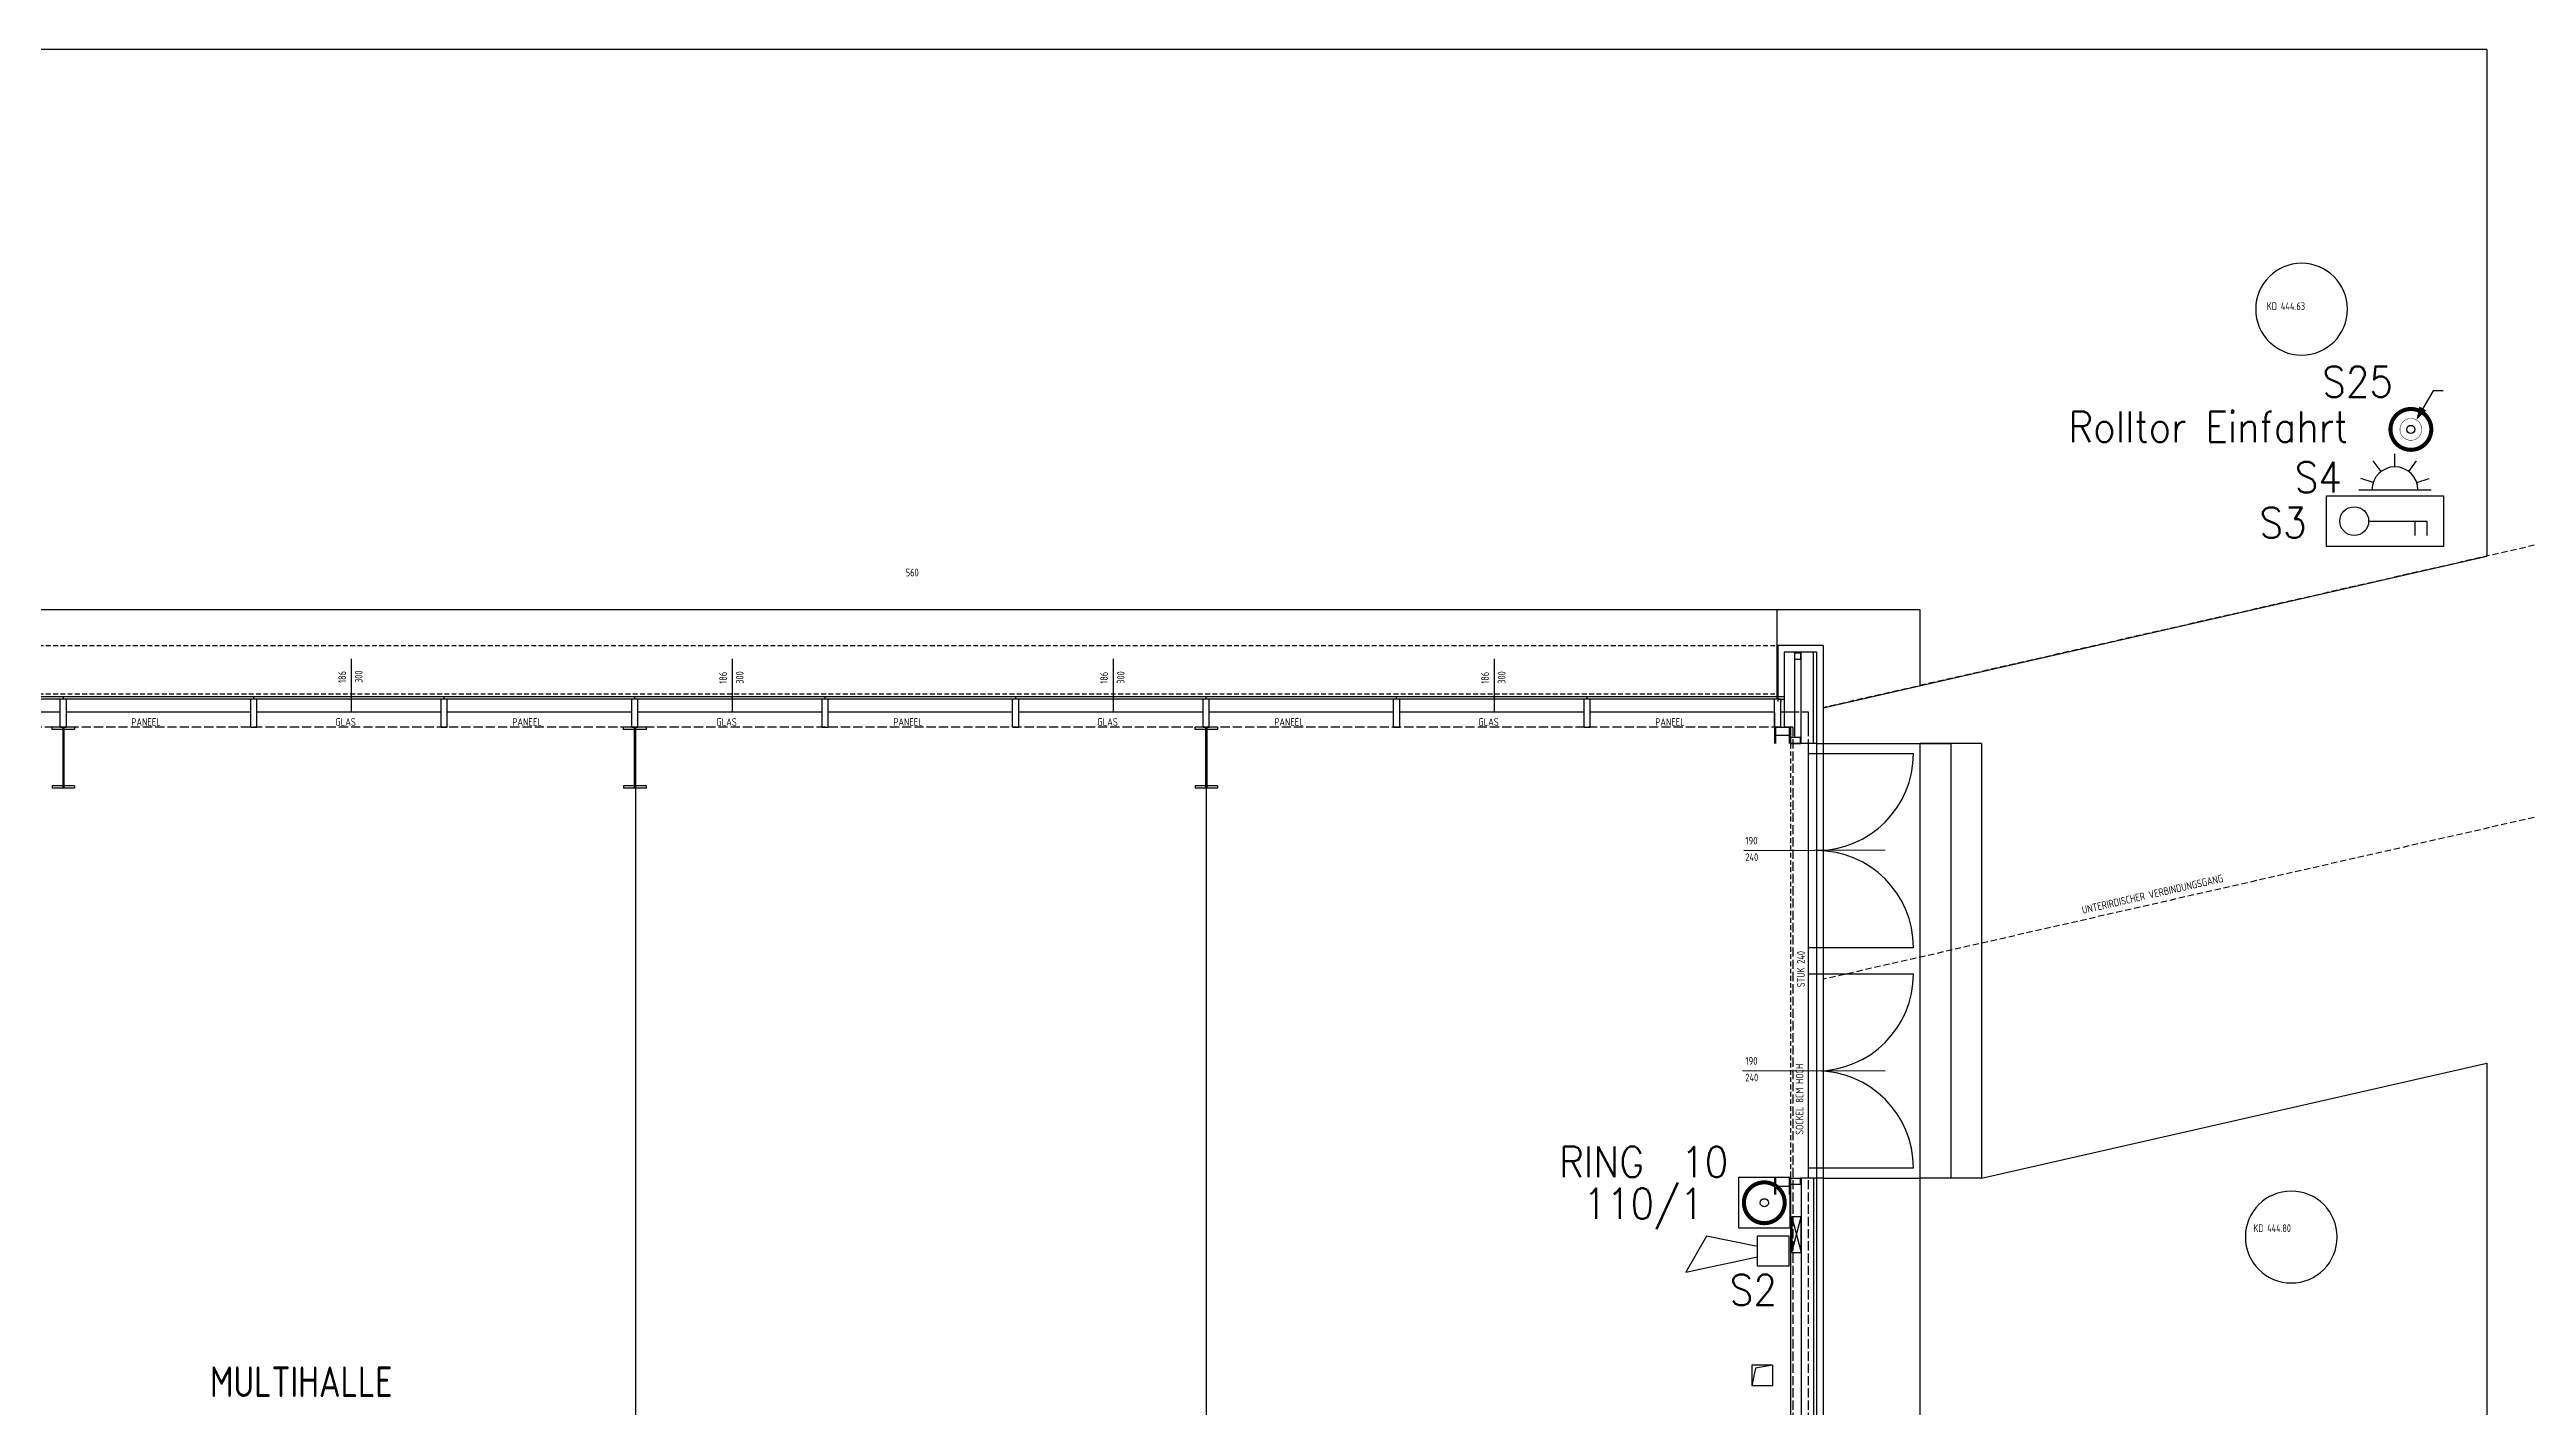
# Model space of a CAD drawing. Extents: x -1029 to 10077, y -1395 to 3524.
# Drawn here: x 6198 to 8625, y 2194 to 3524 of the extents above; entities that cross this region are included whole.
import ezdxf
from ezdxf.enums import TextEntityAlignment as Align

# ---------------------------------------------------------------- set-up
doc = ezdxf.new("R2010")
doc.units = 0
doc.header["$LTSCALE"] = 60
doc.header["$MEASUREMENT"] = 0
for name, pattern in [('Y$0$ACHSE', [0.115, 0, -0.04, 0.075, 0]), ('Y$0$STRICH_2_1MM', [0.15, 0.1, -0.05]), ('Y$0$STRICH_3_1MM_KANTEN', [0.2, 0.15, -0.05]), ('Y$0$STRICH_X_1MM', [0.35, 0.3, -0.05])]:
    doc.linetypes.add(name, pattern=pattern)
doc.layers.get('0').update_dxf_attribs({"linetype": 'CONTINUOUS'})
doc.layers.add('SECO-BRAND', color=240, linetype='CONTINUOUS')
doc.layers.add('SECO-BRAND_LOOP', color=81, linetype='CONTINUOUS')
doc.styles.add('ROMANS', font='romans.shx', dxfattribs={"width": 0.9})
doc.styles.add('SMALL', font='ISO.SHX', dxfattribs={"height": 12.5})

# ---------------------------------------------------------------- blocks, each defined once
blk = doc.blocks.new('SecoS-sirene')
blk.add_lwpolyline([(0.044, 0.307), (0.144, 0.807), (-0.206, 1.007), (-0.056, 0.307)])
blk.add_lwpolyline([(0.15, 0), (-0.15, 0), (-0.15, 0.306), (0.15, 0.306)], close=True)
at = {"style": 'ROMANS', "width": 0.9, "flags": 1}
for tag, p in [('PRODUKT_1', (-0.344, 0.022)), ('PRODUKT_2', (-0.344, -0.428)), ('TECHNIK', (-0.344, -0.88)), ('SECOPOS', (-0.344, -1.342))]:
    blk.add_attdef(tag, text='', height=0.3, dxfattribs=at).set_placement(p, align=Align.RIGHT)
at = {"color": 81, "style": 'ROMANS', "width": 0.9}
for tag, p in [('MELDERNUMMER', (0.33, 0.038)), ('LINE_1', (0.33, -0.41)), ('LINE_2', (0.33, -0.861)), ('ZUSATZTEXT', (0.33, -1.307))]:
    blk.add_attdef(tag, p, '', height=0.3, dxfattribs=at)
at = {"layer": 'SECO-BRAND_LOOP', "color": 7, "style": 'ROMANS', "width": 0.8}
for tag, p, flags in [('RING', (0.33, 0.487), 9), ('RINGNUMMER', (1.294, 0.487), 1)]:
    blk.add_attdef(tag, p, '', height=0.3, dxfattribs=dict(at, flags=flags))
blk = doc.blocks.new('SecoS-anschluss steuerung')
blk.add_lwpolyline([(0.055, 0.095, 0, 0.08, 0), (0.118, 0.205, 0.1, 0.1, 0)], format="xyseb")
blk.add_lwpolyline([(0.315, 0.379), (0.219, 0.379), (0.118, 0.205)])
at = {"const_width": 0.4}
for points in [[(-0.02, 0, -1), (0.02, 0, 0.956007)], [(-0.02, 0, 1), (0.02, 0, -0.956007)]]:
    blk.add_lwpolyline(points, format="xyb", dxfattribs=at)
at = {"const_width": 0.00445}
blk.add_lwpolyline([(-0.107, 0, 1), (0.107, 0, 1)], format="xyb", close=True, dxfattribs=at)
blk.add_circle((0, 0), 0.04)
at = {"style": 'ROMANS', "width": 0.9, "flags": 1}
for tag, p in [('PRODUKT_1', (-0.344, -0.029)), ('PRODUKT_2', (-0.344, -0.479)), ('TECHNIK', (-0.344, -0.931)), ('SECOPOS', (-0.344, -1.393))]:
    blk.add_attdef(tag, text='', height=0.3, dxfattribs=at).set_placement(p, align=Align.RIGHT)
at = {"color": 81, "style": 'ROMANS', "width": 0.9}
for tag, p in [('MELDERNUMMER', (0.33, -0.013)), ('LINE_1', (0.33, -0.461)), ('LINE_2', (0.33, -0.913)), ('ZUSATZTEXT', (0.33, -1.358))]:
    blk.add_attdef(tag, p, '', height=0.3, dxfattribs=at)
at = {"layer": 'SECO-BRAND_LOOP', "color": 7, "style": 'ROMANS', "width": 0.8}
for tag, p, flags in [('RING', (0.33, 0.436), 9), ('RINGNUMMER', (1.294, 0.436), 1)]:
    blk.add_attdef(tag, p, '', height=0.3, dxfattribs=dict(at, flags=flags))
blk = doc.blocks.new('SecoS-tresor')
at = {"color": 81}
for p, q in [((-0.16, 0), (0.409, 0)), ((0.292, 0), (0.292, -0.141)), ((0.409, 0), (0.409, -0.141))]:
    blk.add_line(p, q, dxfattribs=at)
blk.add_lwpolyline([(-0.574, 0.249), (0.574, 0.249), (0.574, -0.249), (-0.574, -0.249)], close=True)
blk.add_circle((-0.301, 0), 0.141, dxfattribs=at)
at = {"style": 'ROMANS', "width": 0.9, "flags": 1}
for tag, p in [('PRODUKT_1', (-0.708, -0.1)), ('PRODUKT_2', (-0.708, -0.55)), ('TECHNIK', (-0.708, -1.003)), ('SECOPOS', (-0.708, -1.464))]:
    blk.add_attdef(tag, text='', height=0.3, dxfattribs=at).set_placement(p, align=Align.RIGHT)
at = {"color": 81, "style": 'ROMANS', "width": 0.9}
for tag, p in [('MELDERNUMMER', (0.596, -0.112)), ('LINE_1', (0.596, -0.56)), ('LINE_2', (0.596, -1.011)), ('ZUSATZTEXT', (0.596, -1.457))]:
    blk.add_attdef(tag, p, '', height=0.3, dxfattribs=at)
at = {"layer": 'SECO-BRAND_LOOP', "color": 7, "style": 'ROMANS', "width": 0.8}
for tag, p, flags in [('RING', (0.596, 0.337), 9), ('RINGNUMMER', (1.56, 0.337), 1)]:
    blk.add_attdef(tag, p, '', height=0.3, dxfattribs=dict(at, flags=flags))
blk = doc.blocks.new('SecoS-blitz')
for p, q in [((-0.135, 0.18), (-0.212, 0.284)), ((0, 0.225), (0, 0.354)), ((0.135, 0.18), (0.212, 0.283)), ((-0.354, 0), (0.354, 0)), ((-0.214, 0.071), (-0.333, 0.111)), ((0.213, 0.071), (0.336, 0.112))]:
    blk.add_line(p, q)
blk.add_arc((0, 0), 0.225, 0, 180)
at = {"style": 'ROMANS', "width": 0.9, "flags": 1}
for tag, p in [('PRODUKT_1', (-0.416, 0.022)), ('PRODUKT_2', (-0.416, -0.428)), ('TECHNIK', (-0.416, -0.88)), ('SECOPOS', (-0.416, -1.342))]:
    blk.add_attdef(tag, text='', height=0.3, dxfattribs=at).set_placement(p, align=Align.RIGHT)
at = {"color": 81, "style": 'ROMANS', "width": 0.9}
for tag, p in [('MELDERNUMMER', (0.358, 0)), ('LINE_1', (0.358, -0.448)), ('LINE_2', (0.358, -0.899)), ('ZUSATZTEXT', (0.358, -1.345))]:
    blk.add_attdef(tag, p, '', height=0.3, dxfattribs=at)
at = {"layer": 'SECO-BRAND_LOOP', "color": 7, "style": 'ROMANS', "width": 0.8}
for tag, p, flags in [('RING', (0.358, 0.449), 9), ('RINGNUMMER', (1.323, 0.449), 1)]:
    blk.add_attdef(tag, p, '', height=0.3, dxfattribs=dict(at, flags=flags))
blk = doc.blocks.new('SecoS-dkm')
blk.add_lwpolyline([(-0.25, 0.25), (0.25, 0.25), (0.25, -0.25), (-0.25, -0.25)], close=True)
at = {"const_width": 0.4}
for points in [[(-0.02, 0, -1), (0.02, 0, 0.956007)], [(-0.02, 0, 1), (0.02, 0, -0.956007)]]:
    blk.add_lwpolyline(points, format="xyb", dxfattribs=at)
blk.add_circle((0, 0), 0.04)
at = {"style": 'ROMANS', "width": 0.9, "flags": 1}
for tag, p in [('PRODUKT_1', (-0.344, -0.147)), ('PRODUKT_2', (-0.344, -0.597)), ('TECHNIK', (-0.344, -1.049)), ('SECOPOS', (-0.344, -1.511))]:
    blk.add_attdef(tag, text='', height=0.3, dxfattribs=at).set_placement(p, align=Align.RIGHT)
at = {"color": 81, "style": 'ROMANS', "width": 0.9}
for tag, p in [('MELDERNUMMER', (0.33, -0.131)), ('LINE_1', (0.33, -0.579)), ('LINE_2', (0.33, -1.031)), ('ZUSATZTEXT', (0.33, -1.476))]:
    blk.add_attdef(tag, p, '', height=0.3, dxfattribs=at)
at = {"layer": 'SECO-BRAND_LOOP', "color": 7, "style": 'ROMANS', "width": 0.8, "flags": 8}
blk.add_attdef('RING', (0.33, 0.317), '', height=0.3, dxfattribs=at)
at = {"layer": 'SECO-BRAND_LOOP', "color": 7, "style": 'ROMANS', "width": 0.8}
blk.add_attdef('RINGNUMMER', (1.294, 0.317), '', height=0.3, dxfattribs=at)

msp = doc.modelspace()

# ---------------------------------------------------------------- linework, layer by layer
at = {"color": 252, "linetype": 'Continuous'}
for p, q in [((8586.5, 3524), (5311.5, 3524)), ((8586.5, 3524), (8586.5, 3027.5)), ((7936, 2879), (8586.5, 3027.5)), ((8031.2, 2975), (5045, 2975)), ((7891, 2887.5), (7891, 2975)), ((8031.2, 2900.8), (8031.2, 2975)), ((7891.5, 2940), (7891.5, 2885)), ((7936, 2940), (7891.5, 2940)), ((7936, 2940), (7936, 1368)), ((6493.7, 2926.7), (6493.7, 2875)), ((6867, 2926.7), (6867, 2875)), ((7240.3, 2926.7), (7240.3, 2875)), ((7613.7, 2926.7), (7613.7, 2875)), ((7898, 2933.5), (7898, 2860)), ((7929.5, 2933.5), (7898, 2933.5)), ((7908, 2933.5), (7908, 2850)), ((7908.3, 2926.6), (7908.3, 2932.6)), ((7908.3, 2932.6), (7914.3, 2932.6)), ((7908.3, 2926.6), (7914.3, 2926.6)), ((7914.3, 2926.6), (7914.3, 2932.6)), ((7914.5, 2844), (7914.5, 2933.5)), ((7926.5, 2844), (7926.5, 2933.5)), ((7929.5, 2933.5), (7929.5, 2420)), ((5085.3, 2890.1), (7898, 2890.1)), ((6211.5, 2887.5), (6211.5, 2889.9)), ((6398.1, 2887.5), (6398.1, 2889.9)), ((6584.8, 2887.5), (6584.8, 2889.9)), ((6771.5, 2887.5), (6771.5, 2889.9)), ((6958.1, 2887.5), (6958.1, 2889.9)), ((7144.8, 2887.5), (7144.8, 2889.9)), ((7331.5, 2887.5), (7331.5, 2889.9)), ((7518.1, 2887.5), (7518.1, 2889.9)), ((7704.8, 2887.5), (7704.8, 2889.9)), ((5085.3, 2887.5), (7891.5, 2887.5)), ((6027.8, 2875), (6208.5, 2875)), ((6208.5, 2860), (6208.5, 2887.5)), ((6208.5, 2887.5), (6214.5, 2887.5)), ((6214.5, 2860), (6214.5, 2887.5)), ((6214.5, 2875), (6395.1, 2875)), ((6395.1, 2860), (6395.1, 2887.5)), ((6395.1, 2887.5), (6401.1, 2887.5)), ((6401.1, 2860), (6401.1, 2887.5)), ((6401.1, 2875), (6581.8, 2875)), ((6581.8, 2860), (6581.8, 2887.5)), ((6581.8, 2887.5), (6587.8, 2887.5)), ((6587.8, 2860), (6587.8, 2887.5)), ((6587.8, 2875), (6768.5, 2875)), ((6768.5, 2860), (6768.5, 2887.5)), ((6768.5, 2887.5), (6774.5, 2887.5)), ((6774.5, 2860), (6774.5, 2887.5)), ((6774.5, 2875), (6955.1, 2875)), ((6955.1, 2860), (6955.1, 2887.5)), ((6955.1, 2887.5), (6961.1, 2887.5)), ((6961.1, 2860), (6961.1, 2887.5)), ((6961.1, 2875), (7141.8, 2875)), ((7141.8, 2887.5), (7147.8, 2887.5)), ((7141.8, 2860), (7141.8, 2887.5)), ((7147.8, 2860), (7147.8, 2887.5)), ((7147.8, 2875), (7328.5, 2875)), ((7328.5, 2860), (7328.5, 2887.5)), ((7328.5, 2887.5), (7334.5, 2887.5)), ((7334.5, 2860), (7334.5, 2887.5)), ((7334.5, 2875), (7515.1, 2875)), ((7515.1, 2860), (7515.1, 2887.5)), ((7515.1, 2887.5), (7521.1, 2887.5)), ((7521.1, 2860), (7521.1, 2887.5)), ((7521.1, 2875), (7701.8, 2875)), ((7701.8, 2860), (7701.8, 2887.5)), ((7701.8, 2887.5), (7707.8, 2887.5)), ((7707.8, 2860), (7707.8, 2887.5)), ((7707.8, 2875), (7888.5, 2875)), ((7888.5, 2860), (7888.5, 2887.5)), ((7888.5, 2887.5), (7894.5, 2887.5)), ((7888.5, 2875), (7888.5, 2860)), ((7891.5, 2887.4), (7898, 2887.4)), ((7894.5, 2887.6), (7894.5, 2885)), ((7894.5, 2860), (7894.5, 2887.5)), ((6222.5, 2860), (6200.5, 2860)), ((6200.5, 2857.6), (6200.5, 2860)), ((6222.5, 2857.6), (6200.5, 2857.6)), ((6208.5, 2860), (6214.5, 2860)), ((6210.9, 2860), (6210.9, 2800)), ((6211.5, 2860), (6211.5, 2806)), ((6212.1, 2860), (6212.1, 2800)), ((6222.5, 2860), (6222.5, 2857.6)), ((6395.1, 2860), (6401.1, 2860)), ((6581.8, 2860), (6587.8, 2860)), ((6782.5, 2860), (6760.5, 2860)), ((6760.5, 2857.6), (6760.5, 2860)), ((6782.5, 2857.6), (6760.5, 2857.6)), ((6768.5, 2860), (6774.5, 2860)), ((6770.9, 2860), (6770.9, 2800)), ((6771.5, 2860), (6771.5, 2806)), ((6772.1, 2860), (6772.1, 2800)), ((6782.5, 2860), (6782.5, 2857.6)), ((6955.1, 2860), (6961.1, 2860)), ((7141.8, 2860), (7147.8, 2860)), ((7342.5, 2860), (7320.5, 2860)), ((7320.5, 2857.6), (7320.5, 2860)), ((7342.5, 2857.6), (7320.5, 2857.6)), ((7328.5, 2860), (7334.5, 2860)), ((7330.9, 2860), (7330.9, 2800)), ((7331.5, 2860), (7331.5, 2806)), ((7332.1, 2860), (7332.1, 2800)), ((7342.5, 2860), (7342.5, 2857.6)), ((7515.1, 2860), (7521.1, 2860)), ((7701.8, 2860), (7707.8, 2860)), ((7888.5, 2860), (7888.5, 2844)), ((7888.5, 2859.9), (7888.5, 2860)), ((7888.5, 2860), (7903.7, 2860)), ((7888.5, 2860), (7894.5, 2860)), ((7888.5, 2852), (7903.7, 2852)), ((7889.5, 2860), (7889.5, 2844)), ((7902.7, 2860), (7902.7, 2844)), ((7903.7, 2860), (7903.7, 2844)), ((7903.7, 2850), (7913.7, 2850)), ((7903.7, 2844), (7913.7, 2844)), ((7904.1, 2860), (7904.1, 2844)), ((7929.5, 2844), (7904.1, 2844)), ((7913.7, 2844), (7913.7, 2850)), ((7921.5, 2844), (7921.5, 2418)), ((7929.5, 2844), (8061.2, 2844)), ((8031.2, 845), (8031.2, 2844)), ((8091.2, 2844), (8031.2, 2844)), ((8061.2, 2844), (8061.2, 2418)), ((8091.2, 2844), (8091.2, 2418)), ((7921.5, 2834), (8024.5, 2834)), ((6200.5, 2802.4), (6200.5, 2800)), ((6222.5, 2802.4), (6200.5, 2802.4)), ((6222.5, 2800), (6200.5, 2800)), ((6222.5, 2802.4), (6222.5, 2800)), ((6760.5, 2802.4), (6760.5, 2800)), ((6782.5, 2802.4), (6760.5, 2802.4)), ((6782.5, 2800), (6760.5, 2800)), ((6772.1, 2800), (6772.1, 1570)), ((6782.5, 2802.4), (6782.5, 2800)), ((7320.5, 2802.4), (7320.5, 2800)), ((7342.5, 2802.4), (7320.5, 2802.4)), ((7342.5, 2800), (7320.5, 2800)), ((7331.5, 2800), (7331.5, 1570)), ((7342.5, 2802.4), (7342.5, 2800)), ((7996.9, 2739.2), (7858.2, 2738.8)), ((7921.5, 2644), (8024.5, 2644)), ((7921.5, 2618), (8024.5, 2618)), ((8091.2, 2418), (8586.5, 2530.7)), ((8586.5, 2530.7), (8586.5, 889)), ((7996.9, 2522.7), (7857, 2523.2)), ((7921.5, 2428), (8024.5, 2428)), ((7888.5, 2418), (7888.5, 2402)), ((7888.5, 2410), (7903.7, 2410)), ((7889.5, 2418), (7889.5, 2402)), ((7902.7, 2418), (7902.7, 2402)), ((7903.7, 2418), (7903.7, 2402)), ((7903.7, 2418), (7913.7, 2418)), ((7903.7, 2412), (7913.7, 2412)), ((7904.2, 2419.5), (7904.2, 1427.5)), ((7913.7, 2412), (7913.7, 2418)), ((7936, 2418), (7913.7, 2418)), ((7914.5, 2418), (7914.5, 1380)), ((7926.5, 2418), (7926.5, 1395)), ((7929.5, 2420), (7929.5, 1395)), ((7936, 2418), (8031.2, 2418)), ((8091.2, 2418), (8031.2, 2418)), ((7905.5, 2380.1), (7905.5, 2345.1)), ((7905.5, 2380.1), (7914.5, 2345.1)), ((7905.5, 2345.1), (7914.5, 2380.1)), ((7914.5, 2380.1), (7905.5, 2380.1)), ((7914.5, 2345.1), (7914.5, 2380.1)), ((7905.5, 2345.1), (7914.5, 2345.1)), ((7886.3, 2234.5), (7866.3, 2234.5)), ((7866.3, 2234.5), (7866.3, 2214.5)), ((7886.3, 2234.5), (7869.9, 2231.6)), ((7886.3, 2234.5), (7886.3, 2214.5)), ((7869.9, 2231.6), (7866.3, 2214.5)), ((7886.3, 2214.5), (7866.3, 2214.5))]:
    msp.add_line(p, q, dxfattribs=at)
at = {"color": 252, "linetype": 'Y$0$STRICH_2_1MM'}
for p, q in [((9334.9, 3198.4), (7936, 2879)), ((9334.8, 2931.2), (7936, 2612.8))]:
    msp.add_line(p, q, dxfattribs=at)
at = {"color": 252, "linetype": 'Y$0$ACHSE'}
for p, q in [((5091.5, 2940), (7891.5, 2940)), ((5091.5, 2892.6), (7891.5, 2892.6)), ((7904.1, 2860), (7904.1, 1410.2))]:
    msp.add_line(p, q, dxfattribs=at)
at = {"color": 252, "linetype": 'Y$0$STRICH_X_1MM'}
for p, q in [((7894.5, 2875), (7921.5, 2875)), ((7921.5, 2875), (7921.5, 2860))]:
    msp.add_line(p, q, dxfattribs=at)
at = {"color": 252, "linetype": 'Y$0$STRICH_3_1MM_KANTEN'}
for p, q in [((7906.5, 2860), (5664, 2860)), ((7906.5, 2860), (7906.5, 1510)), ((7921.5, 2860), (7921.5, 1495))]:
    msp.add_line(p, q, dxfattribs=at)
at = {"color": 252, "linetype": 'Continuous'}
for centre, radius, start, end in [((8404.9, 3269.5), 45, 0, 180), ((8404.9, 3269.5), 45, 180, 0), ((7929.5, 2834), 95, 270, 360), ((7929.5, 2644), 95, 0, 90), ((7929.5, 2618), 95, 270, 0), ((7929.5, 2428), 95, 0, 90), ((8394.8, 2360.2), 45, 0, 180), ((8394.8, 2360.2), 45, 180, 0)]:
    msp.add_arc(centre, radius, start, end, dxfattribs=at)

# ---------------------------------------------------------------- block references
at = {"layer": 'SECO-BRAND'}
ref = msp.add_blockref('SecoS-anschluss steuerung', (8512, 3151.7), dxfattribs=dict(at, xscale=100, yscale=100, zscale=100))
ref.add_attrib('MELDERNUMMER', 'S25', (8425.1, 3183.4), dxfattribs={"layer": '0', "color": 81, "height": 30, "style": 'ROMANS', "width": 0.9})
ref.add_attrib('LINE_1', 'Rolltor Einfahrt', (8176.4, 3139.2), dxfattribs={"layer": '0', "color": 81, "height": 30, "style": 'ROMANS', "width": 0.9})
ref = msp.add_blockref('SecoS-blitz', (8496.4, 3092.5), dxfattribs=dict(at, xscale=100, yscale=100, zscale=100))
ref.add_attrib('MELDERNUMMER', 'S4', (8398.1, 3089.8), dxfattribs={"layer": '0', "color": 81, "height": 30, "style": 'ROMANS', "width": 0.9})
ref = msp.add_blockref('SecoS-tresor', (8486.6, 3061.8), dxfattribs=dict(at, xscale=100, yscale=100, zscale=100))
ref.add_attrib('MELDERNUMMER', 'S3', (8363.6, 3045.3), dxfattribs={"layer": '0', "color": 81, "height": 30, "style": 'ROMANS', "width": 0.9})
ref = msp.add_blockref('SecoS-dkm', (7878.4, 2393.8), dxfattribs=dict(at, xscale=100, yscale=100, zscale=100))
ref.add_attrib('MELDERNUMMER', '110/1', (7701, 2378), dxfattribs={"layer": '0', "color": 81, "height": 30, "style": 'ROMANS', "width": 0.9})
ref.add_attrib('RINGNUMMER', '10', (7796.9, 2418.8), dxfattribs={"layer": 'SECO-BRAND_LOOP', "color": 7, "height": 30, "style": 'ROMANS', "width": 0.9})
ref.add_attrib('RING', 'RING', (7677.3, 2418.8), dxfattribs={"layer": 'SECO-BRAND_LOOP', "color": 7, "height": 30, "style": 'ROMANS', "width": 0.9, "flags": 8})
ref = msp.add_blockref('SecoS-sirene', (7902.3, 2346.5), dxfattribs=dict(at, xscale=100, yscale=100, zscale=100, rotation=90))
ref.add_attrib('MELDERNUMMER', 'S2', (7844.5, 2293.4), dxfattribs={"layer": '0', "color": 81, "height": 30, "style": 'ROMANS', "width": 0.9})

# ---------------------------------------------------------------- texts
at = {"color": 252, "style": 'SMALL'}
for s, height, width, p in [('KD 444.63', 7.5, 0.781714, (8370.7, 3276.2)), ('PANEEL', 7.5, 0.904762, (6278.1, 2868.7)), ('GLAS', 7.5, 0.914286, (6478.1, 2868.7)), ('PANEEL', 7.5, 0.904762, (6651.5, 2868.7)), ('GLAS', 7.5, 0.914286, (6851.4, 2868.7)), ('PANEEL', 7.5, 0.904762, (7024.8, 2868.7)), ('GLAS', 7.5, 0.914286, (7224.8, 2868.7)), ('PANEEL', 7.5, 0.904762, (7398.1, 2868.7)), ('GLAS', 7.5, 0.914286, (7598.1, 2868.7)), ('PANEEL', 7.5, 0.904762, (7771.5, 2868.7)), ('KD 444.80', 7.5, 0.797668, (8357.7, 2372.6)), ('MULTIHALLE', 30, 0.874286, (6355.2, 2233.4))]:
    msp.add_text(s, height=height, dxfattribs=dict(at, width=width)).set_placement(p, align=Align.TOP_LEFT)
at = {"color": 252, "style": 'SMALL', "width": 0.816807}
msp.add_text('560', height=7.5, dxfattribs=at).set_placement((7037, 3007.7))
at = {"color": 252, "style": 'SMALL'}
for s, rotation, width, p in [('186', 90, 0.867857, (6481, 2903.3)), ('300', 90, 0.867857, (6497.2, 2903.3)), ('186', 90, 0.867857, (6854.3, 2902.5)), ('300', 90, 0.867857, (6870.6, 2902.5)), ('186', 90, 0.867857, (7227.6, 2902.5)), ('300', 90, 0.867857, (7243.9, 2902.5)), ('186', 90, 0.867857, (7601, 2902.5)), ('300', 90, 0.867857, (7617.2, 2902.5)), ('190', 359.834, 0.925715, (7859.8, 2752.4)), ('240', 359.834, 0.816807, (7859.8, 2736.2)), ('UNTERIRDISCHER VERBINDUNGSGANG', 12.8241, 0.90974, (8188.9, 2684.2)), ('STUK 240', 90, 0.806079, (7910.5, 2605.1)), ('190', 359.834, 0.925715, (7859.8, 2536.6)), ('SOCKEL 8CM HOCH', 90, 0.88381, (7909.2, 2460.5)), ('240', 359.834, 0.816807, (7859.8, 2520.3))]:
    msp.add_text(s, height=7.5, rotation=rotation, dxfattribs=dict(at, width=width)).set_placement(p, align=Align.TOP_LEFT)

doc.saveas('drawing.dxf')
